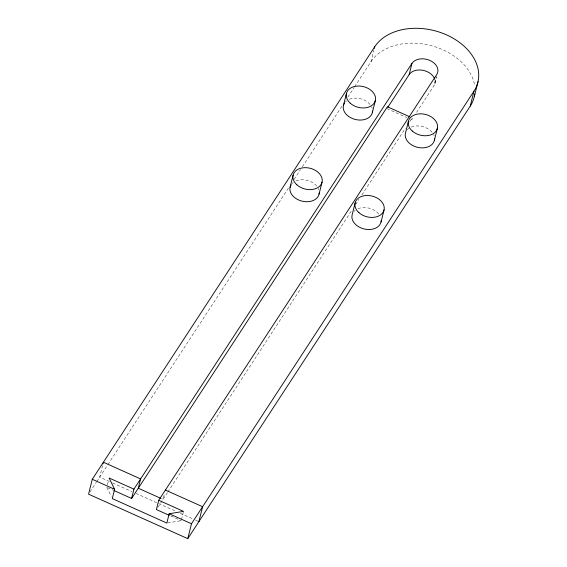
<?xml version="1.0" encoding="UTF-8"?>
<svg xmlns="http://www.w3.org/2000/svg" width="567" height="567" viewBox="0 0 567 567"><rect width="100%" height="100%" fill="white"/><g stroke="black" fill="none" stroke-linecap="round" stroke-linejoin="round"><path stroke-width="0.43" stroke-dasharray="2.83 2.13" d="M102.57 465.55L99.686 477.138L109.367 481.475M107.439 484.792L108.495 480.561M164.139 495.119L163.083 499.35L161.482 498.634M167.69 522.916L181.213 520.69L183.325 512.228M354.595 86.801L371.038 61.619L373.929 50.038M416.568 112.351L433.975 85.702L436.115 77.105M434.988 83.306L436.703 76.432M90.011 491.943L96.298 482.319M96.787 481.581L107.425 465.287M107.907 464.543L289.298 186.791M294.131 179.385L300.418 169.76M302.353 166.797L342.503 105.32M347.819 97.17L354.113 87.545M157.839 507.38L167.435 492.688M167.917 491.943L352.213 209.74M355.601 204.559L358.989 199.371M361.888 194.928L405.419 128.262M409.778 121.6L412.195 117.893L411.727 119.757L413.662 116.795M386.928 108.637L406.929 117.603M112.592 482.921L131.948 491.603M135.981 493.41L176.309 511.491M180.341 513.305L192.44 518.727M195.665 520.173L198.089 521.257M107.61 487.691L113.209 490.2M170.809 516.027L181.213 520.69M106.809 487.329L111.182 496.338M371.038 61.619A55.148 39.605 14 0 1 429.29 45.204A55.148 39.605 14 0 1 474.721 86.092M435.087 80.698A13.785 9.901 14 0 1 433.975 85.702M292.069 183.595A14.891 10.688 14 0 1 293.182 182.567M295.967 180.951A14.891 10.688 14 0 1 317.477 187.11M318.271 188.492A14.891 10.688 14 0 1 318.838 189.91M354.07 211.399A14.891 10.688 14 0 1 355.183 210.371M357.968 208.755A14.891 10.688 14 0 1 379.479 214.907M407.397 129.744A14.891 10.688 14 0 1 409.813 127.83M411.295 127.1A14.891 10.688 14 0 1 432.805 133.259M433.599 134.641A14.891 10.688 14 0 1 434.166 136.059M345.388 101.94A14.891 10.688 14 0 1 346.501 100.912M349.286 99.296A14.891 10.688 14 0 1 370.797 105.455M371.598 106.837A14.891 10.688 14 0 1 372.165 108.262"/><path stroke-width="0.85" d="M470.249 106.107L473.962 91.209A55.148 39.605 14 0 0 446.598 34.906A55.148 39.605 14 0 0 374.752 46.728L92.279 479.271L88.565 494.169L187.769 538.65L470.249 106.107A55.148 39.605 14 0 0 474.763 93.987M102.988 463.898L103.4 462.24L140.602 478.924L138.284 488.23L160.681 498.28M133.932 489.137L109.126 478.016L114.598 489.278L112.28 498.591L166.84 523.058L169.164 513.745L183.531 511.384L158.732 500.264L436.76 74.525A13.785 9.901 14 0 0 429.914 60.449A13.785 9.901 14 0 0 411.954 63.405L133.932 489.137L131.608 498.45L114.01 490.554M158.732 500.264L156.407 509.57L169.214 515.311M187.769 538.65L191.483 523.752L473.962 91.209M198.897 521.619L202.61 506.728L165.401 490.044M290.07 187.33L293.089 175.224M319.044 194.169L322.063 182.064M343.396 105.675L346.409 93.569M374.34 48.379L374.752 46.728M372.37 112.514L375.389 100.409M355.091 203.029L352.079 215.127A14.891 10.688 14 0 0 365.183 229.188A14.891 10.688 14 0 0 381.23 220.577M387.892 107.156L409.168 74.575L411.954 63.405M381.052 221.966L384.072 209.868M408.417 121.373L405.398 133.479A14.891 10.688 14 0 0 418.51 147.533A14.891 10.688 14 0 0 434.556 138.922M434.379 140.318L437.391 128.213M474.31 96.532L478.024 81.634M131.608 498.45L387.396 106.773L409.792 116.816M92.279 479.271L114.598 489.278M169.164 513.745L191.483 523.752M409.168 74.575A13.785 9.901 14 0 1 422.847 70.287A13.785 9.901 14 0 1 434.797 79.366M319.228 192.773A14.891 10.688 14 0 1 301.283 200.938A14.891 10.688 14 0 1 291.169 184.743M372.554 111.125A14.891 10.688 14 0 1 354.609 119.283A14.891 10.688 14 0 1 344.495 103.088M296.902 184.842A14.891 10.688 14 0 0 321.638 183.396A14.891 10.688 14 0 0 304.188 167.697A14.891 10.688 14 0 0 296.902 184.842M358.911 212.646A14.891 10.688 14 0 0 383.639 211.2A14.891 10.688 14 0 0 366.19 195.502A14.891 10.688 14 0 0 358.911 212.646M412.23 130.991A14.891 10.688 14 0 0 436.966 129.545A14.891 10.688 14 0 0 419.516 113.847A14.891 10.688 14 0 0 412.23 130.991M350.229 103.187A14.891 10.688 14 0 0 374.957 101.748A14.891 10.688 14 0 0 357.515 86.042A14.891 10.688 14 0 0 350.229 103.187"/></g></svg>
